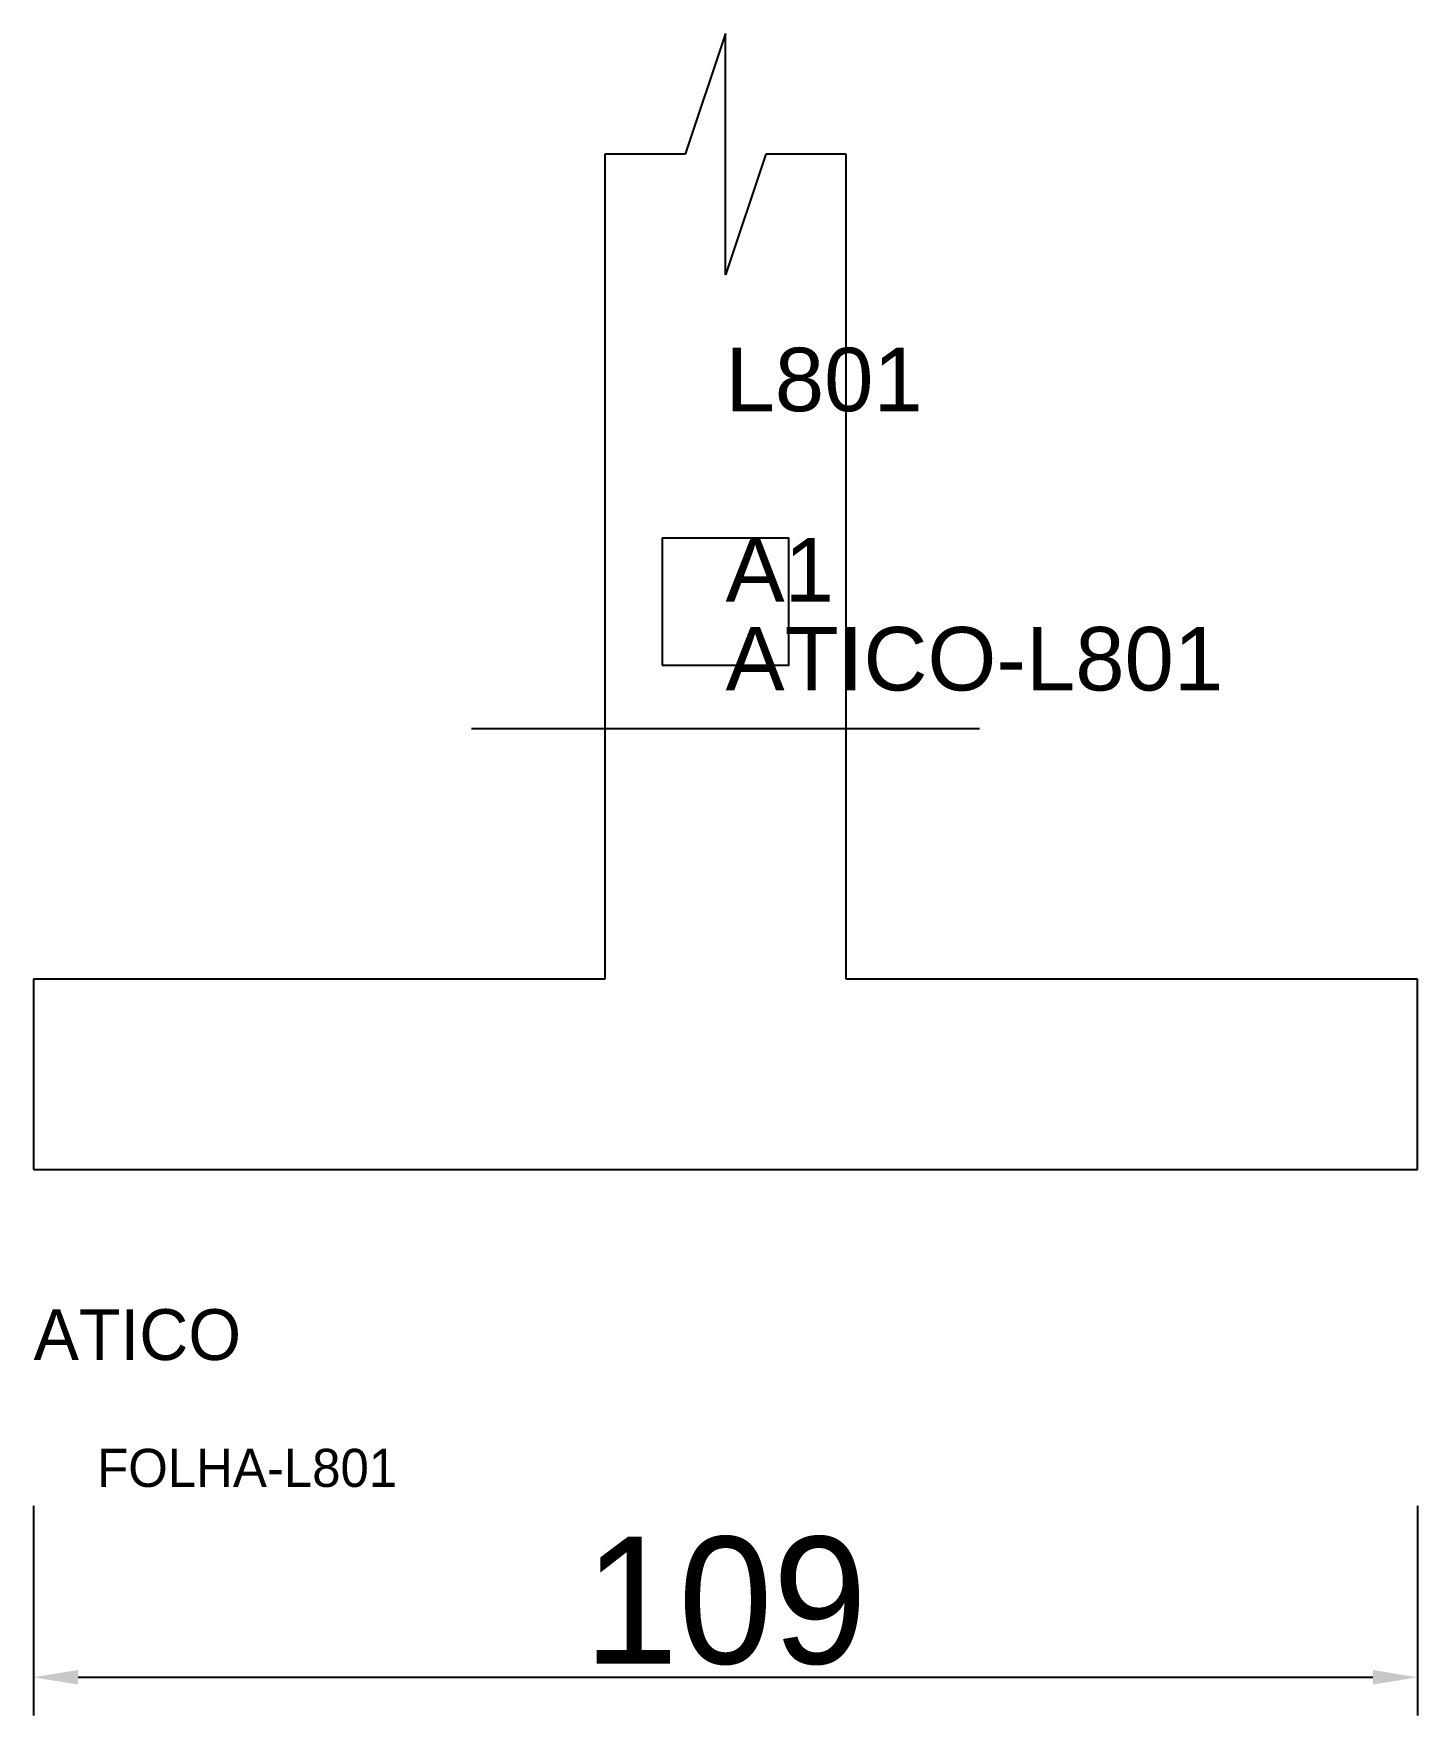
# Model space of a CAD drawing. Header units: metres. Extents: x 222 to 331, y 69 to 202.
import ezdxf

# ---------------------------------------------------------------- set-up
doc = ezdxf.new("R2010")
doc.units = ezdxf.units.M
for name, color, linetype in [('3', 3, 'CONTINUOUS'), ('AUX00', 7, 'CONTINUOUS'), ('COTA', 241, 'CONTINUOUS'), ('FOLHA', 255, 'CONTINUOUS'), ('Hachura', 251, 'CONTINUOUS'), ('NOMENCLATURA', 7, 'CONTINUOUS'), ('Nível', 160, 'CONTINUOUS'), ('Painéis', 200, 'CONTINUOUS'), ('Pilares', 5, 'CONTINUOUS'), ('SARR_2.2x7', 40, 'CONTINUOUS')]:
    doc.layers.add(name, color=color, linetype=linetype)
doc.styles.add('ARIAL', font='Arial.ttf')
doc.styles.add('STR_STANDARD', font='arial.ttf')
doc.dimstyles.new('EZ DXF', dxfattribs={"dimtxt": 10, "dimasz": 3.5, "dimexe": 3, "dimexo": 1.5, "dimgap": 1, "dimtad": 1, "dimdec": 1, "dimdsep": 46, "dimcen": 2.5, "dimazin": 3, "dimtfac": 1, "dimtmove": 0, "dimatfit": 3})

msp = doc.modelspace()

# ---------------------------------------------------------------- hatches: boundary and pattern name
at = {"layer": 'Hachura'}
h = msp.add_hatch(dxfattribs=at)
h.set_pattern_fill('ANSI31', scale=50)
h.paths.add_polyline_path([(222.2, 112), (331.2, 112), (331.2, 127), (286.2, 127), (286.2, 142), (286.2, 192), (279.87, 192), (276.7, 182.5), (276.7, 201.5), (273.53, 192), (267.2, 192), (267.2, 142), (267.2, 127), (222.2, 127)])
h = msp.add_hatch(dxfattribs=at)
h.set_pattern_fill('ANSI31', scale=50)
h.paths.add_polyline_path([(222.2, 112), (331.2, 112), (331.2, 127), (286.2, 127), (286.2, 142), (286.2, 192), (279.87, 192), (276.7, 182.5), (276.7, 201.5), (273.53, 192), (267.2, 192), (267.2, 142), (267.2, 127), (222.2, 127)])

# ---------------------------------------------------------------- linework, layer by layer
at = {"layer": 'Painéis', "color": 200}
for p, q in [((276.7, 201.5), (273.53, 192)), ((276.7, 201.5), (273.53, 192)), ((276.7, 182.5), (276.7, 201.5)), ((276.7, 182.5), (276.7, 201.5)), ((273.53, 192), (267.2, 192)), ((267.2, 192), (267.2, 142)), ((273.53, 192), (267.2, 192)), ((267.2, 192), (267.2, 142)), ((279.87, 192), (276.7, 182.5)), ((279.87, 192), (276.7, 182.5)), ((286.2, 192), (279.87, 192)), ((286.2, 192), (279.87, 192)), ((286.2, 142), (286.2, 192)), ((286.2, 142), (286.2, 192)), ((267.2, 142), (267.2, 127)), ((267.2, 142), (267.2, 127)), ((286.2, 127), (286.2, 142)), ((286.2, 127), (286.2, 142)), ((267.2, 127), (222.2, 127)), ((222.2, 127), (222.2, 112)), ((267.2, 127), (222.2, 127)), ((222.2, 127), (222.2, 112)), ((331.2, 127), (286.2, 127)), ((331.2, 127), (286.2, 127)), ((331.2, 112), (331.2, 127)), ((331.2, 112), (331.2, 127)), ((222.2, 112), (331.2, 112)), ((222.2, 112), (331.2, 112))]:
    msp.add_line(p, q, dxfattribs=at)
at = {"layer": 'Pilares'}
msp.add_lwpolyline([(271.7, 151.75), (281.7, 151.75), (281.7, 161.75), (271.7, 161.75)], close=True, dxfattribs=at)
msp.add_lwpolyline([(271.7, 151.75), (281.7, 151.75), (281.7, 161.75), (271.7, 161.75)], close=True, dxfattribs=at)
at = {"layer": 'SARR_2.2x7'}
msp.add_line((256.7, 146.75), (296.7, 146.75), dxfattribs=at)
msp.add_line((256.7, 146.75), (296.7, 146.75), dxfattribs=at)

# ---------------------------------------------------------------- texts
at = {"layer": '3', "style": 'STR_STANDARD'}
msp.add_text('A1', height=5, dxfattribs=at).set_placement((276.7, 156.75))
msp.add_text('A1', height=5, dxfattribs=at).set_placement((276.7, 156.75))
at = {"layer": 'AUX00', "style": 'STR_STANDARD'}
msp.add_text('ATICO-L801', height=5, dxfattribs=at).set_placement((276.7, 149.75))
msp.add_text('ATICO-L801', height=5, dxfattribs=at).set_placement((276.7, 149.75))
at = {"layer": 'FOLHA'}
msp.add_text('FOLHA-L801', height=3, dxfattribs=at).set_placement((227.2, 87))
msp.add_text('FOLHA-L801', height=3, dxfattribs=at).set_placement((227.2, 87))
at = {"layer": 'NOMENCLATURA', "insert": (276.7, 176.75), "char_height": 5, "attachment_point": 1, "style": 'ARIAL'}
msp.add_mtext('L801', dxfattribs=at)
msp.add_mtext('L801', dxfattribs=at)
at = {"layer": 'Nível'}
msp.add_text('ATICO', height=4, dxfattribs=at).set_placement((222.2, 97))
msp.add_text('ATICO', height=4, dxfattribs=at).set_placement((222.2, 97))

# ---------------------------------------------------------------- dimensions: what is measured, and where the dimension line sits
at = {"layer": 'COTA'}
msp.add_linear_dim(base=(222.2, 72), p1=(222.2, 87), p2=(331.2, 87), dimstyle='EZ DXF', dxfattribs=at).render()
msp.add_linear_dim(base=(222.2, 72), p1=(222.2, 87), p2=(331.2, 87), dimstyle='EZ DXF', dxfattribs=at).render()

doc.saveas('drawing.dxf')
